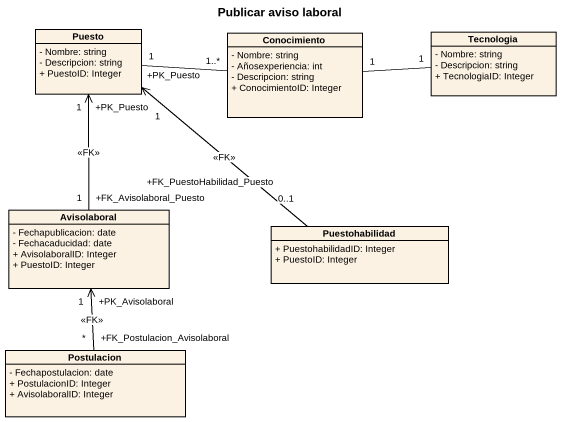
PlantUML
@startuml
title Publicar aviso laboral
hide circle
hide empty members
skinparam classAttributeIconSize 0
class Puesto {
  - Nombre: string
  - Descripcion: string
  + PuestoID: Integer
}
class Conocimiento {
  - Nombre: string
  - Añosexperiencia: int
  - Descripcion: string
  + ConocimientoID: Integer
}
class Tecnologia {
  - Nombre: string
  - Descripcion: string
  + TecnologiaID: Integer
}
class Avisolaboral {
  - Fechapublicacion: date
  - Fechacaducidad: date
  + AvisolaboralID: Integer
  + PuestoID: Integer
}
class Puestohabilidad {
  + PuestohabilidadID: Integer
  + PuestoID: Integer
}
class Postulacion {
  - Fechapostulacion: date
  + PostulacionID: Integer
  + AvisolaboralID: Integer
}
Puesto "1" -right- "1..*" Conocimiento
Conocimiento "1" -right- "1" Tecnologia
Avisolaboral "+FK_Avisolaboral_Puesto\n1" -up-> "+PK_Puesto\n1" Puesto : <<FK>>
Puestohabilidad "+FK_PuestoHabilidad_Puesto\n0..1" -up-> "+PK_Puesto\n1" Puesto : <<FK>>
Postulacion "+FK_Postulacion_Avisolaboral\n*" -up-> "+PK_Avisolaboral\n1" Avisolaboral : <<FK>>
@enduml
